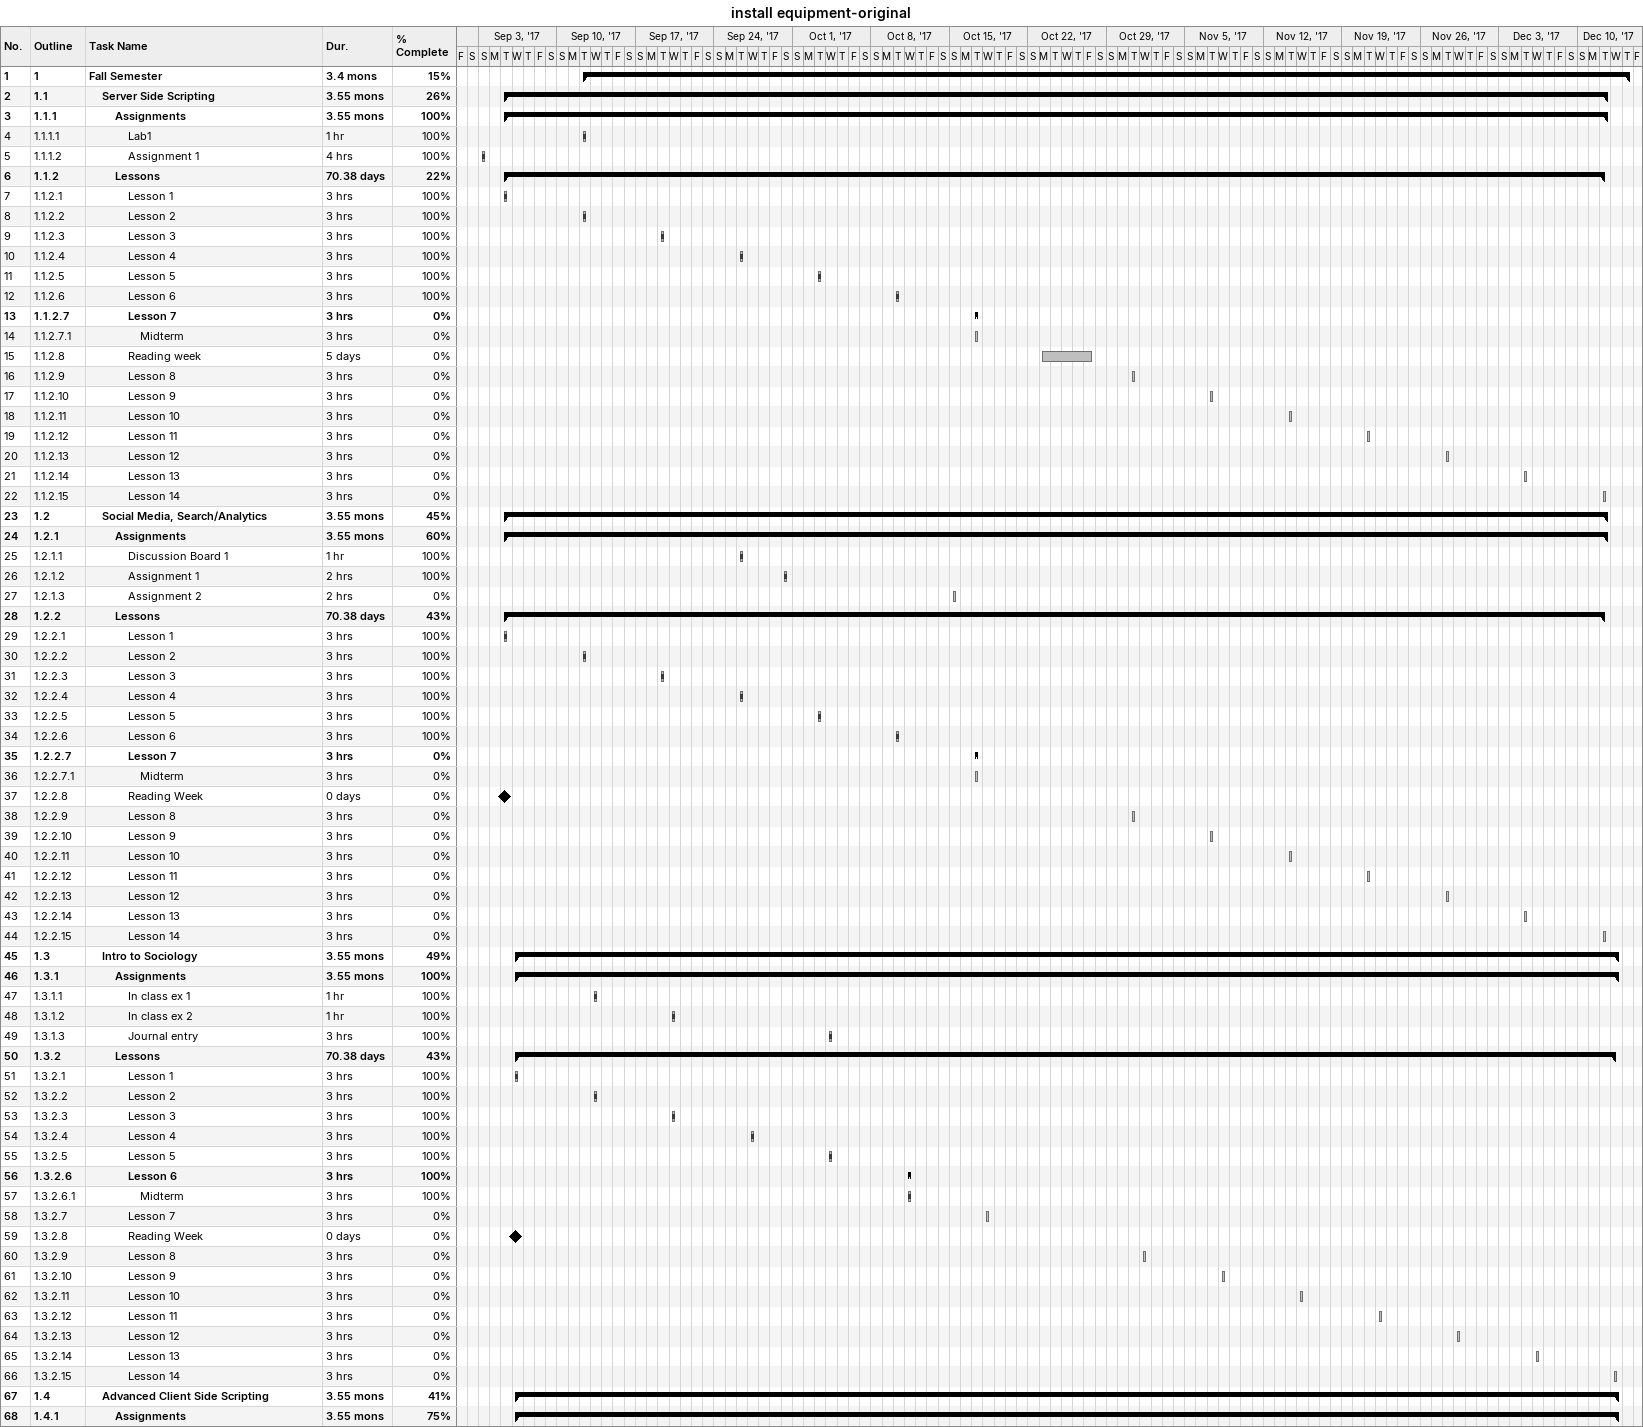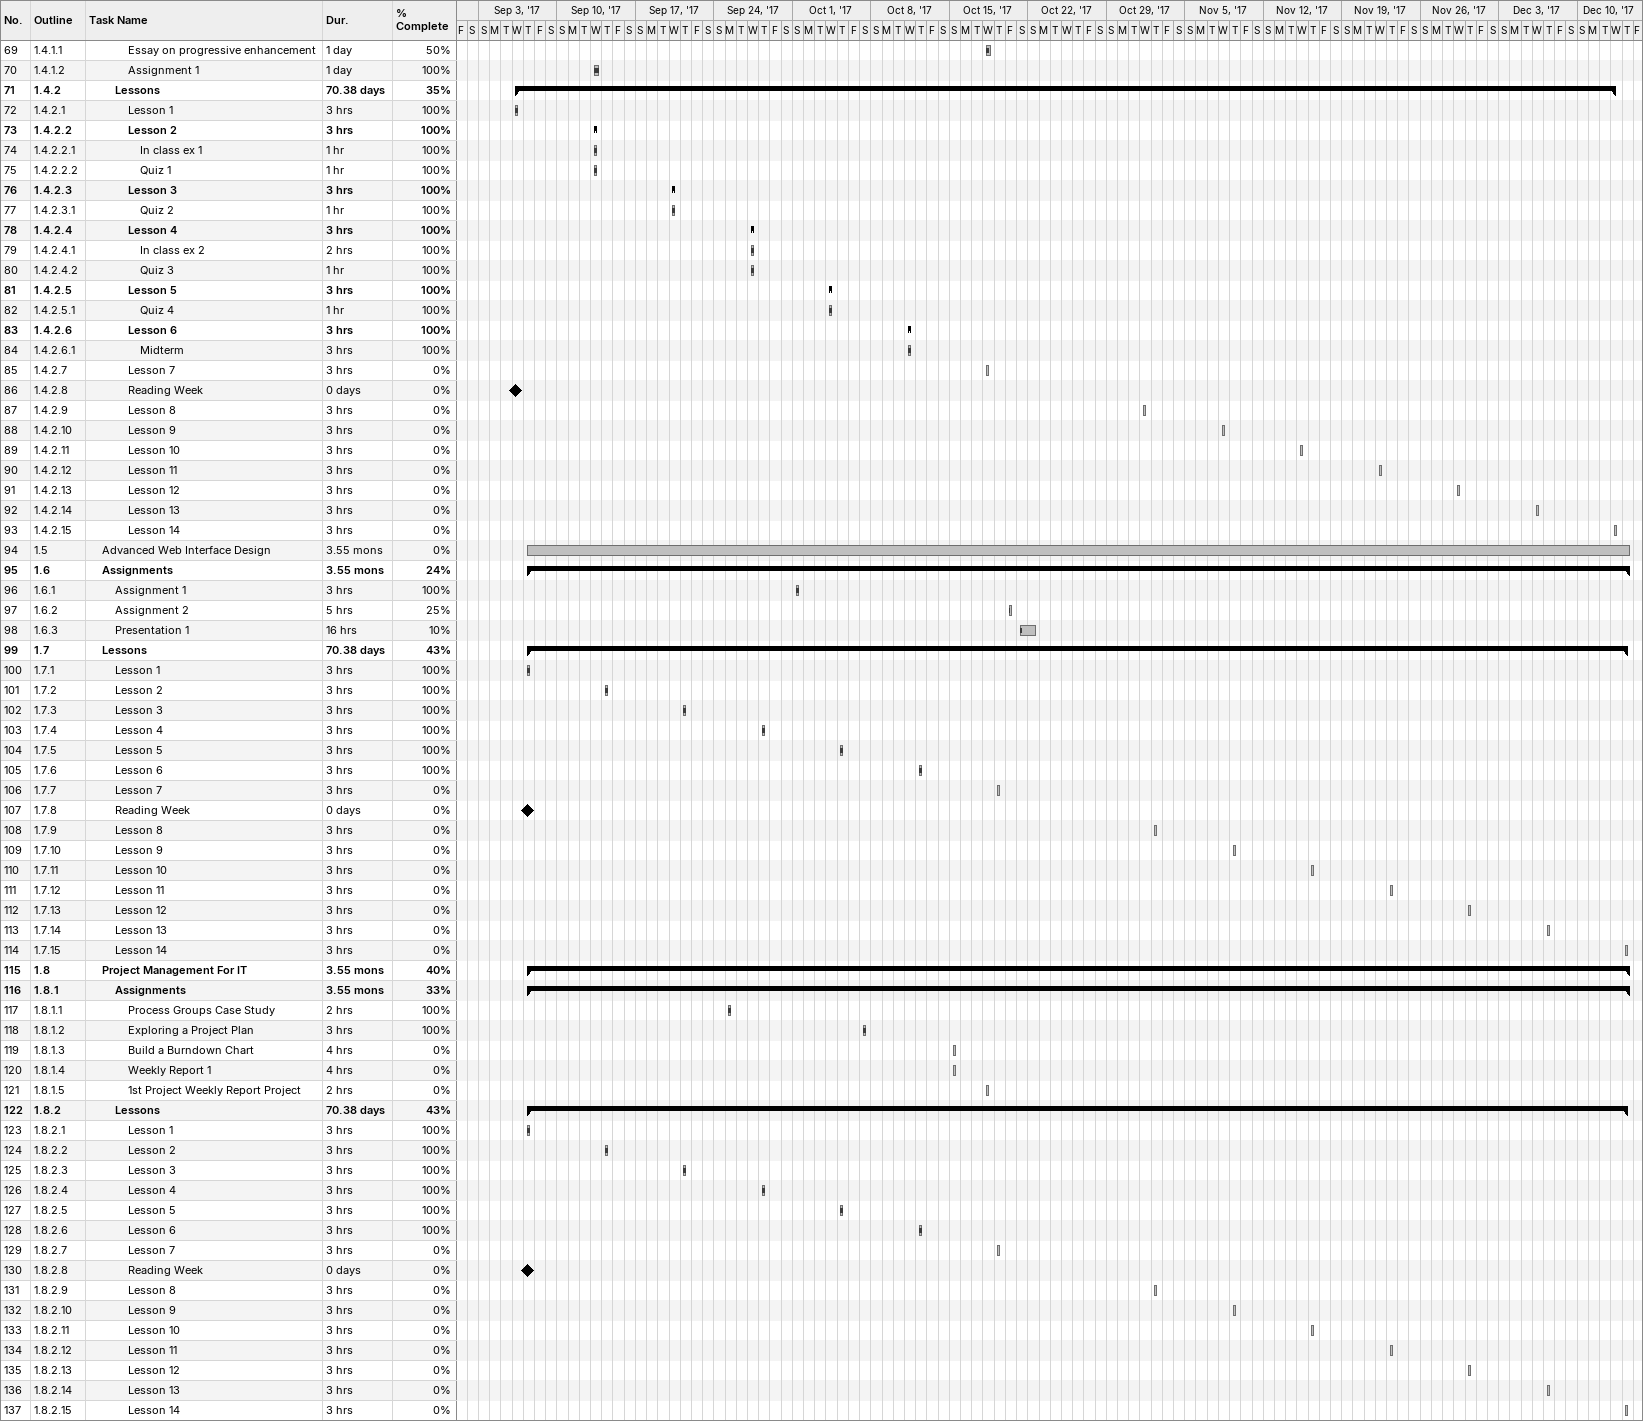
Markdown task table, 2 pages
install equipment-original

| ID | WBS | Task | Duration | Start | Finish | % complete |
|---|---|---|---|---|---|---|
| 1 | 1 | **Fall Semester** | 3.4mo | 2017-09-12 | 2017-12-14 | 15 |
| 2 | 1.1 | **Server Side Scripting** | 3.55mo | 2017-09-05 | 2017-12-12 | 26 |
| 3 | 1.1.1 | **Assignments** | 3.55mo | 2017-09-05 | 2017-12-12 | 100 |
| 4 | 1.1.1.1 | Lab1 | 1h | 2017-09-12 | 2017-09-12 | 100 |
| 5 | 1.1.1.2 | Assignment 1 | 4h | 2017-09-03 | 2017-09-03 | 100 |
| 6 | 1.1.2 | **Lessons** | 70.38d | 2017-09-05 | 2017-12-12 | 22 |
| 7 | 1.1.2.1 | Lesson 1 | 3h | 2017-09-05 | 2017-09-05 | 100 |
| 8 | 1.1.2.2 | Lesson 2 | 3h | 2017-09-12 | 2017-09-12 | 100 |
| 9 | 1.1.2.3 | Lesson 3 | 3h | 2017-09-19 | 2017-09-19 | 100 |
| 10 | 1.1.2.4 | Lesson 4 | 3h | 2017-09-26 | 2017-09-26 | 100 |
| 11 | 1.1.2.5 | Lesson 5 | 3h | 2017-10-03 | 2017-10-03 | 100 |
| 12 | 1.1.2.6 | Lesson 6 | 3h | 2017-10-10 | 2017-10-10 | 100 |
| 13 | 1.1.2.7 | **Lesson 7** | 3h | 2017-10-17 | 2017-10-17 | 0 |
| 14 | 1.1.2.7.1 | Midterm | 3h | 2017-10-17 | 2017-10-17 | 0 |
| 15 | 1.1.2.8 | Reading week | 5d | 2017-10-23 | 2017-10-27 | 0 |
| 16 | 1.1.2.9 | Lesson 8 | 3h | 2017-10-31 | 2017-10-31 | 0 |
| 17 | 1.1.2.10 | Lesson 9 | 3h | 2017-11-07 | 2017-11-07 | 0 |
| 18 | 1.1.2.11 | Lesson 10 | 3h | 2017-11-14 | 2017-11-14 | 0 |
| 19 | 1.1.2.12 | Lesson 11 | 3h | 2017-11-21 | 2017-11-21 | 0 |
| 20 | 1.1.2.13 | Lesson 12 | 3h | 2017-11-28 | 2017-11-28 | 0 |
| 21 | 1.1.2.14 | Lesson 13 | 3h | 2017-12-05 | 2017-12-05 | 0 |
| 22 | 1.1.2.15 | Lesson 14 | 3h | 2017-12-12 | 2017-12-12 | 0 |
| 23 | 1.2 | **Social Media, Search/Analytics** | 3.55mo | 2017-09-05 | 2017-12-12 | 45 |
| 24 | 1.2.1 | **Assignments** | 3.55mo | 2017-09-05 | 2017-12-12 | 60 |
| 25 | 1.2.1.1 | Discussion Board 1 | 1h | 2017-09-26 | 2017-09-26 | 100 |
| 26 | 1.2.1.2 | Assignment 1 | 2h | 2017-09-30 | 2017-09-30 | 100 |
| 27 | 1.2.1.3 | Assignment 2 | 2h | 2017-10-15 | 2017-10-15 | 0 |
| 28 | 1.2.2 | **Lessons** | 70.38d | 2017-09-05 | 2017-12-12 | 43 |
| 29 | 1.2.2.1 | Lesson 1 | 3h | 2017-09-05 | 2017-09-05 | 100 |
| 30 | 1.2.2.2 | Lesson 2 | 3h | 2017-09-12 | 2017-09-12 | 100 |
| 31 | 1.2.2.3 | Lesson 3 | 3h | 2017-09-19 | 2017-09-19 | 100 |
| 32 | 1.2.2.4 | Lesson 4 | 3h | 2017-09-26 | 2017-09-26 | 100 |
| 33 | 1.2.2.5 | Lesson 5 | 3h | 2017-10-03 | 2017-10-03 | 100 |
| 34 | 1.2.2.6 | Lesson 6 | 3h | 2017-10-10 | 2017-10-10 | 100 |
| 35 | 1.2.2.7 | **Lesson 7** | 3h | 2017-10-17 | 2017-10-17 | 0 |
| 36 | 1.2.2.7.1 | Midterm | 3h | 2017-10-17 | 2017-10-17 | 0 |
| 37 | 1.2.2.8 | Reading Week | 0d | 2017-09-05 | 2017-09-05 | 0 |
| 38 | 1.2.2.9 | Lesson 8 | 3h | 2017-10-31 | 2017-10-31 | 0 |
| 39 | 1.2.2.10 | Lesson 9 | 3h | 2017-11-07 | 2017-11-07 | 0 |
| 40 | 1.2.2.11 | Lesson 10 | 3h | 2017-11-14 | 2017-11-14 | 0 |
| 41 | 1.2.2.12 | Lesson 11 | 3h | 2017-11-21 | 2017-11-21 | 0 |
| 42 | 1.2.2.13 | Lesson 12 | 3h | 2017-11-28 | 2017-11-28 | 0 |
| 43 | 1.2.2.14 | Lesson 13 | 3h | 2017-12-05 | 2017-12-05 | 0 |
| 44 | 1.2.2.15 | Lesson 14 | 3h | 2017-12-12 | 2017-12-12 | 0 |
| 45 | 1.3 | **Intro to Sociology** | 3.55mo | 2017-09-06 | 2017-12-13 | 49 |
| 46 | 1.3.1 | **Assignments** | 3.55mo | 2017-09-06 | 2017-12-13 | 100 |
| 47 | 1.3.1.1 | In class ex 1 | 1h | 2017-09-13 | 2017-09-13 | 100 |
| 48 | 1.3.1.2 | In class ex 2 | 1h | 2017-09-20 | 2017-09-20 | 100 |
| 49 | 1.3.1.3 | Journal entry | 3h | 2017-10-04 | 2017-10-04 | 100 |
| 50 | 1.3.2 | **Lessons** | 70.38d | 2017-09-06 | 2017-12-13 | 43 |
| 51 | 1.3.2.1 | Lesson 1 | 3h | 2017-09-06 | 2017-09-06 | 100 |
| 52 | 1.3.2.2 | Lesson 2 | 3h | 2017-09-13 | 2017-09-13 | 100 |
| 53 | 1.3.2.3 | Lesson 3 | 3h | 2017-09-20 | 2017-09-20 | 100 |
| 54 | 1.3.2.4 | Lesson 4 | 3h | 2017-09-27 | 2017-09-27 | 100 |
| 55 | 1.3.2.5 | Lesson 5 | 3h | 2017-10-04 | 2017-10-04 | 100 |
| 56 | 1.3.2.6 | **Lesson 6** | 3h | 2017-10-11 | 2017-10-11 | 100 |
| 57 | 1.3.2.6.1 | Midterm | 3h | 2017-10-11 | 2017-10-11 | 100 |
| 58 | 1.3.2.7 | Lesson 7 | 3h | 2017-10-18 | 2017-10-18 | 0 |
| 59 | 1.3.2.8 | Reading Week | 0d | 2017-09-06 | 2017-09-06 | 0 |
| 60 | 1.3.2.9 | Lesson 8 | 3h | 2017-11-01 | 2017-11-01 | 0 |
| 61 | 1.3.2.10 | Lesson 9 | 3h | 2017-11-08 | 2017-11-08 | 0 |
| 62 | 1.3.2.11 | Lesson 10 | 3h | 2017-11-15 | 2017-11-15 | 0 |
| 63 | 1.3.2.12 | Lesson 11 | 3h | 2017-11-22 | 2017-11-22 | 0 |
| 64 | 1.3.2.13 | Lesson 12 | 3h | 2017-11-29 | 2017-11-29 | 0 |
| 65 | 1.3.2.14 | Lesson 13 | 3h | 2017-12-06 | 2017-12-06 | 0 |
| 66 | 1.3.2.15 | Lesson 14 | 3h | 2017-12-13 | 2017-12-13 | 0 |
| 67 | 1.4 | **Advanced Client Side Scripting** | 3.55mo | 2017-09-06 | 2017-12-13 | 41 |
| 68 | 1.4.1 | **Assignments** | 3.55mo | 2017-09-06 | 2017-12-13 | 75 |
| 69 | 1.4.1.1 | Essay on progressive enhancement | 1d | 2017-10-18 | 2017-10-18 | 50 |
| 70 | 1.4.1.2 | Assignment 1 | 1d | 2017-09-13 | 2017-09-13 | 100 |
| 71 | 1.4.2 | **Lessons** | 70.38d | 2017-09-06 | 2017-12-13 | 35 |
| 72 | 1.4.2.1 | Lesson 1 | 3h | 2017-09-06 | 2017-09-06 | 100 |
| 73 | 1.4.2.2 | **Lesson 2** | 3h | 2017-09-13 | 2017-09-13 | 100 |
| 74 | 1.4.2.2.1 | In class ex 1 | 1h | 2017-09-13 | 2017-09-13 | 100 |
| 75 | 1.4.2.2.2 | Quiz 1 | 1h | 2017-09-13 | 2017-09-13 | 100 |
| 76 | 1.4.2.3 | **Lesson 3** | 3h | 2017-09-20 | 2017-09-20 | 100 |
| 77 | 1.4.2.3.1 | Quiz 2 | 1h | 2017-09-20 | 2017-09-20 | 100 |
| 78 | 1.4.2.4 | **Lesson 4** | 3h | 2017-09-27 | 2017-09-27 | 100 |
| 79 | 1.4.2.4.1 | In class ex 2 | 2h | 2017-09-27 | 2017-09-27 | 100 |
| 80 | 1.4.2.4.2 | Quiz 3 | 1h | 2017-09-27 | 2017-09-27 | 100 |
| 81 | 1.4.2.5 | **Lesson 5** | 3h | 2017-10-04 | 2017-10-04 | 100 |
| 82 | 1.4.2.5.1 | Quiz 4 | 1h | 2017-10-04 | 2017-10-04 | 100 |
| 83 | 1.4.2.6 | **Lesson 6** | 3h | 2017-10-11 | 2017-10-11 | 100 |
| 84 | 1.4.2.6.1 | Midterm | 3h | 2017-10-11 | 2017-10-11 | 100 |
| 85 | 1.4.2.7 | Lesson 7 | 3h | 2017-10-18 | 2017-10-18 | 0 |
| 86 | 1.4.2.8 | Reading Week | 0d | 2017-09-06 | 2017-09-06 | 0 |
| 87 | 1.4.2.9 | Lesson 8 | 3h | 2017-11-01 | 2017-11-01 | 0 |
| 88 | 1.4.2.10 | Lesson 9 | 3h | 2017-11-08 | 2017-11-08 | 0 |
| 89 | 1.4.2.11 | Lesson 10 | 3h | 2017-11-15 | 2017-11-15 | 0 |
| 90 | 1.4.2.12 | Lesson 11 | 3h | 2017-11-22 | 2017-11-22 | 0 |
| 91 | 1.4.2.13 | Lesson 12 | 3h | 2017-11-29 | 2017-11-29 | 0 |
| 92 | 1.4.2.14 | Lesson 13 | 3h | 2017-12-06 | 2017-12-06 | 0 |
| 93 | 1.4.2.15 | Lesson 14 | 3h | 2017-12-13 | 2017-12-13 | 0 |
| 94 | 1.5 | Advanced Web Interface Design | 3.55mo | 2017-09-07 | 2017-12-14 | 0 |
| 95 | 1.6 | **Assignments** | 3.55mo | 2017-09-07 | 2017-12-14 | 24 |
| 96 | 1.6.1 | Assignment 1 | 3h | 2017-10-01 | 2017-10-01 | 100 |
| 97 | 1.6.2 | Assignment 2 | 5h | 2017-10-20 | 2017-10-20 | 25 |
| 98 | 1.6.3 | Presentation 1 | 16h | 2017-10-21 | 2017-10-22 | 10 |
| 99 | 1.7 | **Lessons** | 70.38d | 2017-09-07 | 2017-12-14 | 43 |
| 100 | 1.7.1 | Lesson 1 | 3h | 2017-09-07 | 2017-09-07 | 100 |
| 101 | 1.7.2 | Lesson 2 | 3h | 2017-09-14 | 2017-09-14 | 100 |
| 102 | 1.7.3 | Lesson 3 | 3h | 2017-09-21 | 2017-09-21 | 100 |
| 103 | 1.7.4 | Lesson 4 | 3h | 2017-09-28 | 2017-09-28 | 100 |
| 104 | 1.7.5 | Lesson 5 | 3h | 2017-10-05 | 2017-10-05 | 100 |
| 105 | 1.7.6 | Lesson 6 | 3h | 2017-10-12 | 2017-10-12 | 100 |
| 106 | 1.7.7 | Lesson 7 | 3h | 2017-10-19 | 2017-10-19 | 0 |
| 107 | 1.7.8 | Reading Week | 0d | 2017-09-07 | 2017-09-07 | 0 |
| 108 | 1.7.9 | Lesson 8 | 3h | 2017-11-02 | 2017-11-02 | 0 |
| 109 | 1.7.10 | Lesson 9 | 3h | 2017-11-09 | 2017-11-09 | 0 |
| 110 | 1.7.11 | Lesson 10 | 3h | 2017-11-16 | 2017-11-16 | 0 |
| 111 | 1.7.12 | Lesson 11 | 3h | 2017-11-23 | 2017-11-23 | 0 |
| 112 | 1.7.13 | Lesson 12 | 3h | 2017-11-30 | 2017-11-30 | 0 |
| 113 | 1.7.14 | Lesson 13 | 3h | 2017-12-07 | 2017-12-07 | 0 |
| 114 | 1.7.15 | Lesson 14 | 3h | 2017-12-14 | 2017-12-14 | 0 |
| 115 | 1.8 | **Project Management For IT** | 3.55mo | 2017-09-07 | 2017-12-14 | 40 |
| 116 | 1.8.1 | **Assignments** | 3.55mo | 2017-09-07 | 2017-12-14 | 33 |
| 117 | 1.8.1.1 | Process Groups Case Study | 2h | 2017-09-25 | 2017-09-25 | 100 |
| 118 | 1.8.1.2 | Exploring a Project Plan | 3h | 2017-10-07 | 2017-10-07 | 100 |
| 119 | 1.8.1.3 | Build a Burndown Chart | 4h | 2017-10-15 | 2017-10-15 | 0 |
| 120 | 1.8.1.4 | Weekly Report 1 | 4h | 2017-10-15 | 2017-10-15 | 0 |
| 121 | 1.8.1.5 | 1st Project Weekly Report Project | 2h | 2017-10-18 | 2017-10-18 | 0 |
| 122 | 1.8.2 | **Lessons** | 70.38d | 2017-09-07 | 2017-12-14 | 43 |
| 123 | 1.8.2.1 | Lesson 1 | 3h | 2017-09-07 | 2017-09-07 | 100 |
| 124 | 1.8.2.2 | Lesson 2 | 3h | 2017-09-14 | 2017-09-14 | 100 |
| 125 | 1.8.2.3 | Lesson 3 | 3h | 2017-09-21 | 2017-09-21 | 100 |
| 126 | 1.8.2.4 | Lesson 4 | 3h | 2017-09-28 | 2017-09-28 | 100 |
| 127 | 1.8.2.5 | Lesson 5 | 3h | 2017-10-05 | 2017-10-05 | 100 |
| 128 | 1.8.2.6 | Lesson 6 | 3h | 2017-10-12 | 2017-10-12 | 100 |
| 129 | 1.8.2.7 | Lesson 7 | 3h | 2017-10-19 | 2017-10-19 | 0 |
| 130 | 1.8.2.8 | Reading Week | 0d | 2017-09-07 | 2017-09-07 | 0 |
| 131 | 1.8.2.9 | Lesson 8 | 3h | 2017-11-02 | 2017-11-02 | 0 |
| 132 | 1.8.2.10 | Lesson 9 | 3h | 2017-11-09 | 2017-11-09 | 0 |
| 133 | 1.8.2.11 | Lesson 10 | 3h | 2017-11-16 | 2017-11-16 | 0 |
| 134 | 1.8.2.12 | Lesson 11 | 3h | 2017-11-23 | 2017-11-23 | 0 |
| 135 | 1.8.2.13 | Lesson 12 | 3h | 2017-11-30 | 2017-11-30 | 0 |
| 136 | 1.8.2.14 | Lesson 13 | 3h | 2017-12-07 | 2017-12-07 | 0 |
| 137 | 1.8.2.15 | Lesson 14 | 3h | 2017-12-14 | 2017-12-14 | 0 |
